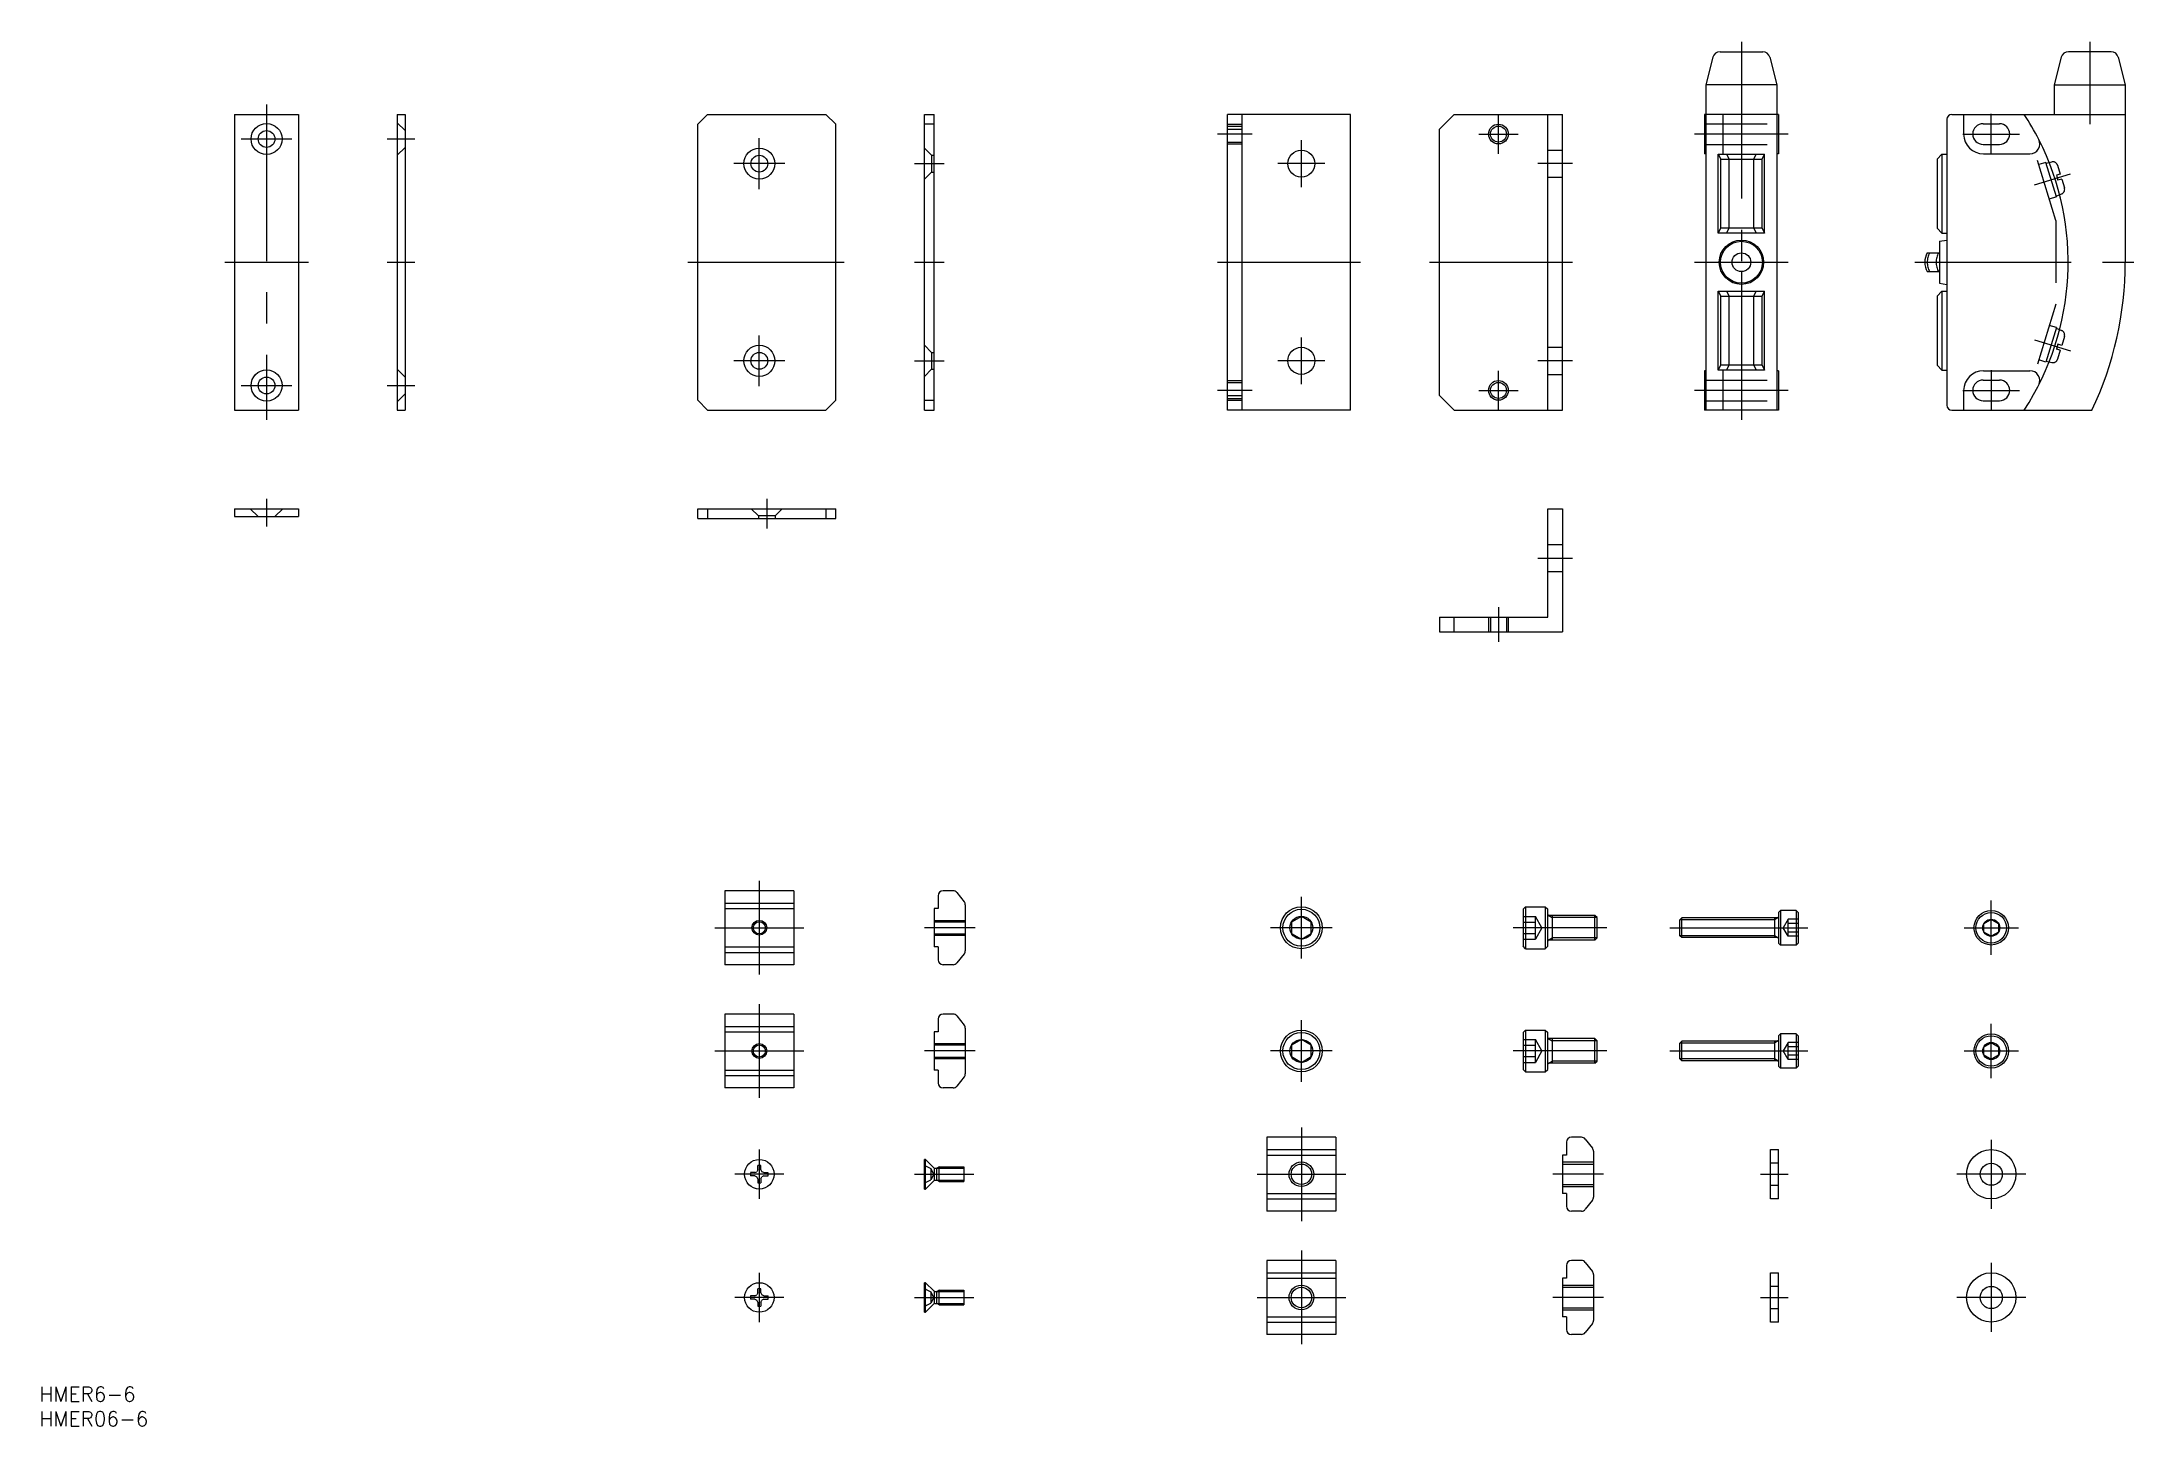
# Model space of a CAD drawing. Extents: x -46 to 379, y -236 to 45.
import ezdxf

# ---------------------------------------------------------------- set-up
doc = ezdxf.new("R2010")
doc.units = 0
for name, pattern in [('CENTER', [50.8, 31.75, -6.35, 6.35, -6.35]), ('DASHED', [19.05, 12.7, -6.35]), ('PHANTOM', [63.5, 31.75, -6.35, 6.35, -6.35, 6.35, -6.35])]:
    doc.linetypes.add(name, pattern=pattern)
doc.layers.get('0').update_dxf_attribs({"linetype": 'CONTINUOUS'})
doc.layers.add('CENTER', color=1, linetype='CENTER')
doc.styles.get("Standard").update_dxf_attribs({"font": 'txt.shx', "height": 3, "bigfont": 'bigfont.shx'})

msp = doc.modelspace()

# ---------------------------------------------------------------- linework, layer by layer
at = {"color": 7, "linetype": 'CONTINUOUS'}
for p, q in [((294.97, 42.7), (303.63, 42.7)), ((374.33, 42.7), (365.67, 42.7)), ((293.51, 41.57), (292.1, 36)), ((305.09, 41.57), (306.5, 36)), ((364.21, 41.57), (362.8, 36)), ((375.79, 41.57), (377.2, 36)), ((292.1, 36), (292.1, -30)), ((306.5, 36), (292.1, 36)), ((306.5, 36), (306.5, -30)), ((362.8, 36), (377.2, 36)), ((362.8, 36), (362.8, 30)), ((377.2, 36), (377.2, 0)), ((-6.5, 30), (-6.5, -30)), ((-6.5, 30), (6.5, 30)), ((6.5, 30), (6.5, -30)), ((26.5, 30), (26.5, -30)), ((26.5, 30), (28.1, 30)), ((28.1, 30), (28.1, -30)), ((87.5, 28), (89.5, 30)), ((89.5, 30), (113.5, 30)), ((113.5, 30), (115.5, 28)), ((133.5, -30), (133.5, 30)), ((133.5, 30), (135.5, 30)), ((135.5, -30), (135.5, 30)), ((195, -30), (195, 30)), ((220, 30), (195, 30)), ((198, -30), (198, 30)), ((220, -30), (220, 30)), ((238, 27), (241, 30)), ((241, 30), (263, 30)), ((260, -30), (260, 30)), ((263, -30), (263, 30)), ((291.8, 30), (291.8, 22)), ((306.8, 30), (291.8, 30)), ((295.5, 30), (295.5, 21.9)), ((306.8, 30), (306.8, 22)), ((342, 30), (377.2, 30)), ((344.4, 30), (344.4, 26)), ((87.5, -28), (87.5, 28)), ((115.5, -28), (115.5, 28)), ((135.5, 28), (133.5, 28)), ((195, 27), (198, 27)), ((238, -27), (238, 27)), ((341, 29), (341, -29)), ((348.35, 28.1), (351.65, 28.1)), ((292.1, 22), (291.8, 22)), ((294.6, 5.9), (294.6, 21.9)), ((294.6, 21.9), (304, 21.9)), ((294.6, 21.9), (295.1, 20.9)), ((296.3, 21.9), (296.8, 20.9)), ((301.8, 20.9), (302.3, 21.9)), ((303.5, 20.9), (304, 21.9)), ((304, 5.9), (304, 21.9)), ((306.8, 22), (306.5, 22)), ((339, 20.9), (340, 21.9)), ((340, 21.9), (340, 5.9)), ((340, 21.9), (341, 21.9)), ((348.35, 23.9), (351.65, 23.9)), ((348.4, 22), (357.85, 22)), ((295.1, 6.9), (295.1, 20.9)), ((295.1, 20.9), (303.5, 20.9)), ((296.8, 6.9), (296.8, 20.9)), ((301.8, 6.9), (301.8, 20.9)), ((303.5, 6.9), (303.5, 20.9)), ((339, 20.9), (339, 6.9)), ((294.6, 5.9), (295.1, 6.9)), ((304, 5.9), (294.6, 5.9)), ((303.5, 6.9), (295.1, 6.9)), ((296.3, 5.9), (296.8, 6.9)), ((299.3, 5.9), (299.3, 1.9)), ((301.8, 6.9), (302.3, 5.9)), ((303.5, 6.9), (304, 5.9)), ((339, 6.9), (340, 5.9)), ((339.5, 4.25), (341, 4.5)), ((339.5, 4.25), (339.5, -4.25)), ((340, 5.9), (341, 5.9)), ((337, 1.9), (339.5, 1.9)), ((299.3, -1.9), (299.3, -5.9)), ((337, -1.9), (339.5, -1.9)), ((294.6, -21.9), (294.6, -5.9)), ((294.6, -5.9), (304, -5.9)), ((294.6, -5.9), (295.1, -6.9)), ((295.1, -6.9), (303.5, -6.9)), ((295.1, -20.9), (295.1, -6.9)), ((296.3, -5.9), (296.8, -6.9)), ((296.8, -20.9), (296.8, -6.9)), ((301.8, -6.9), (302.3, -5.9)), ((301.8, -20.9), (301.8, -6.9)), ((303.5, -6.9), (304, -5.9)), ((303.5, -20.9), (303.5, -6.9)), ((304, -21.9), (304, -5.9)), ((339, -6.9), (340, -5.9)), ((339, -6.9), (339, -20.9)), ((339.5, -4.25), (341, -4.5)), ((340, -5.9), (340, -21.9)), ((340, -5.9), (341, -5.9)), ((294.6, -21.9), (295.1, -20.9)), ((303.5, -20.9), (295.1, -20.9)), ((296.3, -21.9), (296.8, -20.9)), ((301.8, -20.9), (302.3, -21.9)), ((303.5, -20.9), (304, -21.9)), ((339, -20.9), (340, -21.9)), ((291.8, -22), (291.8, -30)), ((292.1, -22), (291.8, -22)), ((304, -21.9), (294.6, -21.9)), ((295.5, -21.9), (295.5, -30)), ((306.8, -22), (306.5, -22)), ((306.8, -22), (306.8, -30)), ((340, -21.9), (341, -21.9)), ((348.35, -23.9), (351.65, -23.9)), ((348.4, -22), (357.85, -22)), ((87.5, -28), (89.5, -30)), ((113.5, -30), (115.5, -28)), ((133.5, -28), (135.5, -28)), ((195, -27), (198, -27)), ((241, -30), (238, -27)), ((344.4, -26), (344.4, -30)), ((348.35, -28.1), (351.65, -28.1)), ((-6.5, -30), (6.5, -30)), ((26.5, -30), (28.1, -30)), ((89.5, -30), (113.5, -30)), ((133.5, -30), (135.5, -30)), ((220, -30), (195, -30)), ((241, -30), (263, -30)), ((306.8, -30), (291.8, -30)), ((342, -30), (370.45, -30)), ((-6.5, -50), (6.5, -50)), ((-6.5, -50), (-6.5, -51.6)), ((6.5, -50), (6.5, -51.6)), ((87.5, -50), (115.5, -50)), ((87.5, -52), (87.5, -50)), ((89.5, -50), (89.5, -52)), ((113.5, -50), (113.5, -52)), ((115.5, -52), (115.5, -50)), ((260, -50), (263, -50)), ((260, -72), (260, -50)), ((263, -50), (263, -75)), ((-6.5, -51.6), (6.5, -51.6)), ((87.5, -52), (115.5, -52)), ((238, -72), (238, -75)), ((238, -72), (260, -72)), ((241, -75), (241, -72)), ((238, -75), (263, -75)), ((107, -127.5), (93, -127.5)), ((93, -127.5), (93, -142.5)), ((93, -130), (107, -130)), ((93, -131.1), (107, -131.1)), ((107, -127.5), (107, -142.5)), ((135.5, -131.1), (135.5, -138.9)), ((136.3, -131.1), (135.5, -131.1)), ((136.3, -128.5), (136.3, -131.1)), ((139.32, -127.5), (137.3, -127.5)), ((140.1, -127.87), (141.58, -129.73)), ((141.8, -130.35), (141.8, -139.65)), ((255.5, -130.75), (255, -131.25)), ((255, -131.25), (255, -138.75)), ((255.5, -130.75), (255.5, -139.25)), ((255.5, -130.75), (259.5, -130.75)), ((259.5, -130.75), (259.5, -139.25)), ((259.5, -130.75), (260, -131.25)), ((260, -138.75), (260, -131.25)), ((306.8, -131.9), (307.2, -131.5)), ((307.2, -131.5), (307.2, -138.5)), ((310.4, -131.5), (307.2, -131.5)), ((310.8, -131.9), (310.4, -131.5)), ((310.4, -131.5), (310.4, -138.5)), ((210, -132.69), (208, -133.85)), ((208, -133.85), (208, -136.15)), ((212, -133.85), (210, -132.69)), ((212, -136.15), (212, -133.85)), ((269.57, -132.5), (260.2, -132.5)), ((260.9, -132.5), (260.9, -137.5)), ((269.57, -137.5), (269.57, -132.5)), ((270, -132.93), (269.57, -132.5)), ((270, -137.07), (270, -132.93)), ((286.8, -133.38), (287.18, -133)), ((286.8, -136.62), (286.8, -133.38)), ((306.6, -133), (287.18, -133)), ((287.18, -137), (287.18, -133)), ((306, -133), (306, -137)), ((306.8, -131.9), (306.8, -138.1)), ((306.8, -131.9), (306.8, -138.1)), ((310.8, -131.9), (310.8, -138.1)), ((348.5, -134.13), (350, -133.27)), ((348.5, -135.87), (348.5, -134.13)), ((350, -136.73), (348.5, -135.87)), ((350, -133.27), (351.5, -134.13)), ((351.5, -135.87), (350, -136.73)), ((351.5, -134.13), (351.5, -135.87)), ((93, -138.9), (107, -138.9)), ((93, -140), (107, -140)), ((136.3, -138.9), (135.5, -138.9)), ((136.3, -138.9), (136.3, -141.5)), ((208, -136.15), (210, -137.31)), ((210, -137.31), (212, -136.15)), ((255.5, -139.25), (255, -138.75)), ((255.5, -139.25), (259.5, -139.25)), ((259.5, -139.25), (260, -138.75)), ((269.57, -137.5), (260.2, -137.5)), ((269.57, -137.5), (270, -137.07)), ((287.18, -137), (286.8, -136.62)), ((306.6, -137), (287.18, -137)), ((307.2, -138.5), (306.8, -138.1)), ((310.4, -138.5), (307.2, -138.5)), ((310.4, -138.5), (310.8, -138.1)), ((107, -142.5), (93, -142.5)), ((139.32, -142.5), (137.3, -142.5)), ((141.58, -140.27), (140.1, -142.12)), ((107, -152.5), (93, -152.5)), ((93, -152.5), (93, -167.5)), ((107, -152.5), (107, -167.5)), ((139.32, -152.5), (137.3, -152.5)), ((140.1, -152.87), (141.58, -154.73)), ((93, -155), (107, -155)), ((93, -156.1), (107, -156.1)), ((136.3, -156.1), (135.5, -156.1)), ((135.5, -156.1), (135.5, -163.9)), ((136.3, -153.5), (136.3, -156.1)), ((141.8, -155.35), (141.8, -164.65)), ((255.5, -155.75), (255, -156.25)), ((255, -156.25), (255, -163.75)), ((255.5, -155.75), (255.5, -164.25)), ((255.5, -155.75), (259.5, -155.75)), ((259.5, -155.75), (260, -156.25)), ((259.5, -155.75), (259.5, -164.25)), ((260, -163.75), (260, -156.25)), ((306.8, -156.9), (307.2, -156.5)), ((306.8, -156.9), (306.8, -163.1)), ((306.8, -156.9), (306.8, -163.1)), ((307.2, -156.5), (307.2, -163.5)), ((310.4, -156.5), (307.2, -156.5)), ((310.4, -156.5), (310.4, -163.5)), ((310.8, -156.9), (310.4, -156.5)), ((310.8, -156.9), (310.8, -163.1)), ((210, -157.69), (208, -158.85)), ((208, -158.85), (208, -161.15)), ((208, -161.15), (210, -162.31)), ((212, -158.85), (210, -157.69)), ((210, -162.31), (212, -161.15)), ((212, -161.15), (212, -158.85)), ((269.57, -157.5), (260.2, -157.5)), ((260.9, -157.5), (260.9, -162.5)), ((269.57, -162.5), (269.57, -157.5)), ((270, -157.93), (269.57, -157.5)), ((270, -162.07), (270, -157.93)), ((286.8, -158.38), (287.18, -158)), ((286.8, -161.62), (286.8, -158.38)), ((306.6, -158), (287.18, -158)), ((287.18, -162), (287.18, -158)), ((306, -158), (306, -162)), ((348.5, -159.13), (350, -158.27)), ((348.5, -160.87), (348.5, -159.13)), ((350, -161.73), (348.5, -160.87)), ((350, -158.27), (351.5, -159.13)), ((351.5, -160.87), (350, -161.73)), ((351.5, -159.13), (351.5, -160.87)), ((93, -163.9), (107, -163.9)), ((93, -165), (107, -165)), ((136.3, -163.9), (135.5, -163.9)), ((136.3, -163.9), (136.3, -166.5)), ((141.58, -165.27), (140.1, -167.12)), ((255.5, -164.25), (255, -163.75)), ((255.5, -164.25), (259.5, -164.25)), ((259.5, -164.25), (260, -163.75)), ((269.57, -162.5), (260.2, -162.5)), ((269.57, -162.5), (270, -162.07)), ((287.18, -162), (286.8, -161.62)), ((306.6, -162), (287.18, -162)), ((307.2, -163.5), (306.8, -163.1)), ((310.4, -163.5), (307.2, -163.5)), ((310.4, -163.5), (310.8, -163.1)), ((107, -167.5), (93, -167.5)), ((139.32, -167.5), (137.3, -167.5)), ((217, -177.5), (203, -177.5)), ((203, -177.5), (203, -192.5)), ((217, -177.5), (217, -192.5)), ((266.82, -177.5), (264.8, -177.5)), ((267.6, -177.88), (269.08, -179.73)), ((133.5, -188), (133.5, -182)), ((133.75, -182), (133.5, -182)), ((133.75, -188), (133.75, -182)), ((135.43, -183.68), (133.75, -182)), ((203, -180), (217, -180)), ((203, -181.1), (217, -181.1)), ((263, -181.1), (263, -188.9)), ((263.8, -181.1), (263, -181.1)), ((263.8, -178.5), (263.8, -181.1)), ((269.3, -180.35), (269.3, -189.65)), ((305.2, -190), (305.2, -180)), ((305.2, -180), (306.8, -180)), ((306.8, -190), (306.8, -180)), ((99.08, -184.67), (98.23, -184.68)), ((99.08, -185.33), (98.23, -185.32)), ((99.08, -184.67), (99.48, -184.48)), ((99.08, -185.33), (99.48, -185.52)), ((99.67, -184.08), (99.48, -184.48)), ((99.67, -185.92), (99.48, -185.52)), ((99.67, -184.08), (99.68, -183.23)), ((99.67, -185.92), (99.68, -186.77)), ((100.33, -184.08), (100.32, -183.23)), ((100.33, -185.92), (100.32, -186.77)), ((100.33, -184.08), (100.52, -184.48)), ((100.33, -185.92), (100.52, -185.52)), ((100.92, -184.67), (100.52, -184.48)), ((100.92, -185.33), (100.52, -185.52)), ((100.92, -184.67), (101.77, -184.68)), ((100.92, -185.33), (101.77, -185.32)), ((135.43, -186.32), (133.75, -188)), ((135.52, -186.23), (135.52, -183.77)), ((135.64, -183.77), (136.05, -183.77)), ((135.64, -186.23), (136.05, -186.23)), ((136.52, -183.5), (136.05, -183.77)), ((136.05, -186.23), (136.05, -183.77)), ((136.52, -186.5), (136.05, -186.23)), ((136.52, -183.5), (141.5, -183.5)), ((136.52, -186.5), (136.52, -183.5)), ((136.52, -186.5), (141.5, -186.5)), ((141.5, -183.5), (141.5, -186.5)), ((133.5, -188), (133.75, -188)), ((203, -188.9), (217, -188.9)), ((203, -190), (217, -190)), ((263.8, -188.9), (263, -188.9)), ((263.8, -188.9), (263.8, -191.5)), ((269.08, -190.27), (267.6, -192.12)), ((306.8, -190), (305.2, -190)), ((217, -192.5), (203, -192.5)), ((266.82, -192.5), (264.8, -192.5)), ((217, -202.5), (203, -202.5)), ((203, -202.5), (203, -217.5)), ((217, -202.5), (217, -217.5)), ((263.8, -203.5), (263.8, -206.1)), ((266.82, -202.5), (264.8, -202.5)), ((267.6, -202.88), (269.08, -204.73)), ((133.5, -213), (133.5, -207)), ((133.75, -207), (133.5, -207)), ((133.75, -213), (133.75, -207)), ((135.43, -208.68), (133.75, -207)), ((203, -205), (217, -205)), ((203, -206.1), (217, -206.1)), ((263, -206.1), (263, -213.9)), ((263.8, -206.1), (263, -206.1)), ((269.3, -205.35), (269.3, -214.65)), ((305.2, -215), (305.2, -205)), ((305.2, -205), (306.8, -205)), ((306.8, -215), (306.8, -205)), ((99.08, -209.67), (98.23, -209.68)), ((99.08, -210.33), (98.23, -210.32)), ((99.08, -209.67), (99.48, -209.48)), ((99.08, -210.33), (99.48, -210.52)), ((99.67, -209.08), (99.48, -209.48)), ((99.67, -210.92), (99.48, -210.52)), ((99.67, -209.08), (99.68, -208.23)), ((99.67, -210.92), (99.68, -211.77)), ((100.33, -209.08), (100.32, -208.23)), ((100.33, -210.92), (100.32, -211.77)), ((100.33, -209.08), (100.52, -209.48)), ((100.33, -210.92), (100.52, -210.52)), ((100.92, -209.67), (100.52, -209.48)), ((100.92, -210.33), (100.52, -210.52)), ((100.92, -209.67), (101.77, -209.68)), ((100.92, -210.33), (101.77, -210.32)), ((135.43, -211.32), (133.75, -213)), ((135.52, -211.23), (135.52, -208.77)), ((135.64, -208.77), (136.05, -208.77)), ((135.64, -211.23), (136.05, -211.23)), ((136.52, -208.5), (136.05, -208.77)), ((136.05, -211.23), (136.05, -208.77)), ((136.52, -211.5), (136.05, -211.23)), ((136.52, -211.5), (136.52, -208.5)), ((136.52, -208.5), (141.5, -208.5)), ((136.52, -211.5), (141.5, -211.5)), ((141.5, -208.5), (141.5, -211.5)), ((133.5, -213), (133.75, -213)), ((203, -213.9), (217, -213.9)), ((203, -215), (217, -215)), ((263.8, -213.9), (263, -213.9)), ((263.8, -213.9), (263.8, -216.5)), ((269.08, -215.27), (267.6, -217.12)), ((306.8, -215), (305.2, -215)), ((217, -217.5), (203, -217.5)), ((266.82, -217.5), (264.8, -217.5))]:
    msp.add_line(p, q, dxfattribs=at)
at = {"color": 3, "linetype": 'DASHED'}
for p, q in [((26.5, 28.3), (28.1, 26.7)), ((195, 28), (198, 28)), ((195, 27.62), (198, 27.62)), ((291.8, 28.1), (306.8, 28.1)), ((26.5, 21.7), (28.1, 23.3)), ((133.5, 23.15), (134.95, 21.7)), ((134.95, 21.7), (135.5, 21.7)), ((134.95, 21.7), (134.95, 18.3)), ((195, 24.38), (198, 24.38)), ((195, 24), (198, 24)), ((260, 22.75), (263, 22.75)), ((291.8, 23.9), (306.8, 23.9)), ((363.1, 8.5), (358.88, 22.31)), ((133.5, 16.85), (134.95, 18.3)), ((134.95, 18.3), (135.5, 18.3)), ((260, 17.25), (263, 17.25)), ((361.08, 20.24), (359.64, 19.8)), ((363.21, 13.26), (361.08, 20.24)), ((361.12, 20.1), (362.29, 20.34)), ((364, 17.87), (363.23, 17.64)), ((363.23, 17.64), (363.54, 16.62)), ((363.45, 19.66), (364, 17.87)), ((363.21, 13.26), (361.78, 12.82)), ((363.17, 13.4), (364.27, 13.85)), ((364.31, 16.86), (363.54, 16.62)), ((364.31, 16.86), (364.86, 15.07)), ((363.1, 8.5), (363.1, -8.5)), ((363.1, -8.5), (358.89, -22.29)), ((133.5, -16.85), (134.95, -18.3)), ((363.21, -13.26), (361.08, -20.24)), ((363.21, -13.26), (361.78, -12.82)), ((363.17, -13.4), (364.27, -13.85)), ((363.54, -16.62), (363.23, -17.64)), ((364.31, -16.86), (363.54, -16.62)), ((364.86, -15.07), (364.31, -16.86)), ((134.95, -18.3), (134.95, -21.7)), ((134.95, -18.3), (135.5, -18.3)), ((260, -17.25), (263, -17.25)), ((361.08, -20.24), (359.64, -19.8)), ((361.12, -20.1), (362.29, -20.34)), ((364, -17.87), (363.23, -17.64)), ((364, -17.87), (363.45, -19.66)), ((26.5, -21.7), (28.1, -23.3)), ((133.5, -23.15), (134.95, -21.7)), ((134.95, -21.7), (135.5, -21.7)), ((195, -24), (198, -24)), ((195, -24.38), (198, -24.38)), ((260, -22.75), (263, -22.75)), ((291.8, -23.9), (306.8, -23.9)), ((26.5, -28.3), (28.1, -26.7)), ((195, -27.62), (198, -27.62)), ((195, -28), (198, -28)), ((291.8, -28.1), (306.8, -28.1)), ((-3.3, -50), (-1.7, -51.6)), ((3.3, -50), (1.7, -51.6)), ((98.35, -50), (99.8, -51.45)), ((104.65, -50), (103.2, -51.45)), ((99.8, -51.45), (99.8, -52)), ((103.2, -51.45), (99.8, -51.45)), ((103.2, -51.45), (103.2, -52)), ((260, -57.25), (263, -57.25)), ((260, -62.75), (263, -62.75)), ((248, -72), (248, -75)), ((248.38, -72), (248.38, -75)), ((251.62, -72), (251.62, -75)), ((252, -72), (252, -75)), ((135.5, -133.5), (141.8, -133.5)), ((135.5, -133.77), (141.8, -133.77)), ((255, -132.69), (257.5, -132.69)), ((255, -133.85), (257.5, -133.85)), ((257.5, -137.31), (257.5, -132.69)), ((258.83, -135), (257.5, -132.69)), ((258.83, -135), (257.5, -137.31)), ((308.8, -133.27), (307.8, -135)), ((308.8, -136.73), (307.8, -135)), ((310.8, -133.27), (308.8, -133.27)), ((308.8, -136.73), (308.8, -133.27)), ((310.8, -134.13), (308.8, -134.13)), ((310.8, -135.87), (308.8, -135.87)), ((135.5, -136.23), (141.8, -136.23)), ((135.5, -136.5), (141.8, -136.5)), ((255, -136.15), (257.5, -136.15)), ((255, -137.31), (257.5, -137.31)), ((310.8, -136.73), (308.8, -136.73)), ((135.5, -158.5), (141.8, -158.5)), ((135.5, -158.77), (141.8, -158.77)), ((135.5, -161.23), (141.8, -161.23)), ((255, -157.69), (257.5, -157.69)), ((255, -158.85), (257.5, -158.85)), ((255, -161.15), (257.5, -161.15)), ((258.83, -160), (257.5, -157.69)), ((257.5, -162.31), (257.5, -157.69)), ((258.83, -160), (257.5, -162.31)), ((308.8, -158.27), (307.8, -160)), ((308.8, -161.73), (307.8, -160)), ((310.8, -158.27), (308.8, -158.27)), ((308.8, -161.73), (308.8, -158.27)), ((310.8, -159.13), (308.8, -159.13)), ((310.8, -160.87), (308.8, -160.87)), ((135.5, -161.5), (141.8, -161.5)), ((255, -162.31), (257.5, -162.31)), ((310.8, -161.73), (308.8, -161.73)), ((263, -182.5), (269.3, -182.5)), ((133.83, -183.37), (134.83, -183.85)), ((133.83, -186.63), (134.83, -186.14)), ((135.43, -185), (134.83, -183.85)), ((134.83, -183.85), (134.83, -186.14)), ((135.43, -185), (134.83, -186.14)), ((263, -182.93), (269.3, -182.93)), ((306.8, -182.75), (305.2, -182.75)), ((263, -187.07), (269.3, -187.07)), ((263, -187.5), (269.3, -187.5)), ((305.2, -187.25), (306.8, -187.25)), ((263, -207.5), (269.3, -207.5)), ((263, -207.93), (269.3, -207.93)), ((306.8, -207.75), (305.2, -207.75)), ((133.83, -208.37), (134.83, -208.85)), ((133.83, -211.63), (134.83, -211.15)), ((135.43, -210), (134.83, -208.85)), ((134.83, -208.85), (134.83, -211.15)), ((135.43, -210), (134.83, -211.15)), ((263, -212.07), (269.3, -212.07)), ((305.2, -212.25), (306.8, -212.25)), ((263, -212.5), (269.3, -212.5))]:
    msp.add_line(p, q, dxfattribs=at)
at = {"color": 3, "linetype": 'CONTINUOUS'}
for p, q in [((260.1, -132.47), (260.9, -132.93)), ((270, -132.93), (260.9, -132.93)), ((306, -133.38), (286.8, -133.38)), ((306.7, -132.97), (306, -133.38)), ((260.1, -137.53), (260.9, -137.07)), ((270, -137.07), (260.9, -137.07)), ((306, -136.62), (286.8, -136.62)), ((306.7, -137.03), (306, -136.62)), ((260.1, -157.47), (260.9, -157.93)), ((270, -157.93), (260.9, -157.93)), ((306, -158.38), (286.8, -158.38)), ((306.7, -157.97), (306, -158.38)), ((260.1, -162.53), (260.9, -162.07)), ((270, -162.07), (260.9, -162.07)), ((306, -161.62), (286.8, -161.62)), ((306.7, -162.03), (306, -161.62)), ((136.05, -183.77), (141.5, -183.77)), ((136.05, -186.23), (141.5, -186.23)), ((136.05, -208.77), (141.5, -208.77)), ((136.05, -211.23), (141.5, -211.23))]:
    msp.add_line(p, q, dxfattribs=at)
at = {"color": 7, "linetype": 'CONTINUOUS'}
for centre, radius in [((0, 25), 3.15), ((0, 25), 1.7), ((250, 26), 1.62), ((100, 20), 3.15), ((100, 20), 1.7), ((210, 20), 2.75), ((299.3, 0), 4.5), ((299.3, 0), 4.25), ((299.3, 0), 1.9), ((100, -20), 3.15), ((100, -20), 1.7), ((210, -20), 2.75), ((0, -25), 3.15), ((0, -25), 1.7), ((250, -26), 1.62), ((210, -135), 4.25), ((210, -135), 3.75), ((350, -135), 3.5), ((100, -135), 1.23), ((210, -135), 2.31), ((350, -135), 3.1), ((350, -135), 1.73), ((210, -160), 4.25), ((210, -160), 3.75), ((350, -160), 3.5), ((350, -160), 3.1), ((100, -160), 1.23), ((210, -160), 2.31), ((350, -160), 1.73), ((100, -185), 3), ((350, -185), 5), ((210, -185), 2.07), ((350, -185), 2.25), ((100, -210), 3), ((210, -210), 2.07), ((350, -210), 5), ((350, -210), 2.25)]:
    msp.add_circle(centre, radius, dxfattribs=at)
at = {"color": 3, "linetype": 'CONTINUOUS'}
for centre, radius in [((250, 26), 2), ((250, -26), 2), ((100, -135), 1.5), ((100, -160), 1.5), ((210, -185), 2.5), ((210, -210), 2.5)]:
    msp.add_circle(centre, radius, dxfattribs=at)
at = {"color": 7, "linetype": 'CONTINUOUS'}
for centre, radius, start, end in [((294.97, 41.2), 1.5, 90, 165.7627), ((303.63, 41.2), 1.5, 14.2373, 90), ((365.67, 41.2), 1.5, 90, 165.7627), ((374.33, 41.2), 1.5, 14.2373, 90), ((342, 29), 1, 90, 180), ((310.6, 0), 55, 26.9254, 33.0557), ((348.4, 26), 4, 180, 270), ((348.35, 26), 2.1, 90, 270), ((351.65, 26), 2.1, 270, 90), ((310.6, 0), 55, 326.9443, 26.9254), ((357.85, 24), 2, 270, 26.9254), ((340.36, 0), 3.86, 150.5129, 209.4871), ((307.2, 0), 70, 334.6231, 0), ((348.4, -26), 4, 90, 180), ((348.35, -26), 2.1, 90, 270), ((351.65, -26), 2.1, 270, 90), ((357.85, -24), 2, 333.0746, 90), ((342, -29), 1, 180, 270), ((137.3, -128.5), 1, 90, 180), ((139.32, -128.5), 1, 38.6598, 90), ((140.8, -130.35), 1, 0, 38.6598), ((260.2, -132.3), 0.2, 180, 270), ((306.6, -132.8), 0.2, 270, 0), ((140.8, -139.65), 1, 321.3402, 0), ((260.2, -137.7), 0.2, 90, 180), ((306.6, -137.2), 0.2, 0, 90), ((137.3, -141.5), 1, 180, 270), ((139.32, -141.5), 1, 270, 321.3402), ((137.3, -153.5), 1, 90, 180), ((139.32, -153.5), 1, 38.6598, 90), ((140.8, -155.35), 1, 0, 38.6598), ((260.2, -157.3), 0.2, 180, 270), ((306.6, -157.8), 0.2, 270, 0), ((140.8, -164.65), 1, 321.3402, 0), ((260.2, -162.7), 0.2, 90, 180), ((306.6, -162.2), 0.2, 0, 90), ((137.3, -166.5), 1, 180, 270), ((139.32, -166.5), 1, 270, 321.3402), ((264.8, -178.5), 1, 90, 180), ((266.82, -178.5), 1, 38.6598, 90), ((268.3, -180.35), 1, 0, 38.6598), ((100, -185), 1.8, 169.8876, 190.1124), ((100, -185), 1.8, 79.8876, 100.1124), ((100, -185), 1.8, 259.8876, 280.1124), ((100, -185), 1.8, 349.8876, 10.1124), ((135.64, -183.47), 0.3, 225, 270), ((135.64, -186.53), 0.3, 90, 135), ((268.3, -189.65), 1, 321.3402, 0), ((264.8, -191.5), 1, 180, 270), ((266.82, -191.5), 1, 270, 321.3402), ((264.8, -203.5), 1, 90, 180), ((266.82, -203.5), 1, 38.6598, 90), ((268.3, -205.35), 1, 0, 38.6598), ((100, -210), 1.8, 169.8876, 190.1124), ((100, -210), 1.8, 79.8876, 100.1124), ((100, -210), 1.8, 259.8876, 280.1124), ((100, -210), 1.8, 349.8876, 10.1124), ((135.64, -208.47), 0.3, 225, 270), ((135.64, -211.53), 0.3, 90, 135), ((264.8, -216.5), 1, 180, 270), ((268.3, -214.65), 1, 321.3402, 0), ((266.82, -216.5), 1, 270, 321.3402)]:
    msp.add_arc(centre, radius, start, end, dxfattribs=at)
at = {"color": 3, "linetype": 'DASHED'}
for centre, radius, start, end in [((362.5, 19.37), 1, 17, 102), ((363.9, 14.78), 1, 291.9998, 17), ((363.9, -14.78), 1, 343, 68), ((362.5, -19.37), 1, 258, 343), ((134.1, -182.83), 0.6, 180, 243.7), ((134.1, -187.17), 0.6, 116.3, 180), ((134.1, -207.83), 0.6, 180, 243.7), ((134.1, -212.17), 0.6, 116.3, 180)]:
    msp.add_arc(centre, radius, start, end, dxfattribs=at)
at = {"color": 3, "linetype": 'PHANTOM'}
for centre in [(340.86, 0), (342.66, 0)]:
    msp.add_arc(centre, 3.86, 150.5129, 209.4871, dxfattribs=at)
at = {"layer": 'CENTER', "color": 1, "linetype": 'CENTER'}
for p, q in [((299.3, 44.7), (299.3, -32)), ((370, 44.7), (370, 28)), ((0, 32), (0, -32)), ((250, 22), (250, 30)), ((350, 21.9), (350, 30.1)), ((200, 26), (193, 26)), ((246, 26), (254, 26)), ((308.8, 26), (289.8, 26)), ((344.25, 26), (355.75, 26)), ((-5.15, 25), (5.15, 25)), ((24.5, 25), (30.1, 25)), ((100, 14.85), (100, 25.15)), ((210, 15.25), (210, 24.75)), ((105.15, 20), (94.85, 20)), ((131.5, 20), (137.5, 20)), ((214.75, 20), (205.25, 20)), ((265, 20), (258, 20)), ((358.8, 15.73), (366.07, 17.95)), ((-8.5, 0), (8.5, 0)), ((24.5, 0), (30.1, 0)), ((193, 0), (222, 0)), ((236, 0), (265, 0)), ((289.8, 0), (308.8, 0)), ((334.5, 0), (379.2, 0)), ((85.5, 0), (117.5, 0)), ((131.5, 0), (137.5, 0)), ((100, -25.15), (100, -14.85)), ((210, -24.75), (210, -15.25)), ((358.8, -15.73), (366.07, -17.95)), ((105.15, -20), (94.85, -20)), ((131.5, -20), (137.5, -20)), ((214.75, -20), (205.25, -20)), ((265, -20), (258, -20)), ((-5.15, -25), (5.15, -25)), ((24.5, -25), (30.1, -25)), ((250, -30), (250, -22)), ((350, -21.9), (350, -30.1)), ((200, -26), (193, -26)), ((246, -26), (254, -26)), ((308.8, -26), (289.8, -26)), ((344.25, -26), (355.75, -26)), ((0, -48), (0, -53.6)), ((101.5, -48), (101.5, -54)), ((258, -60), (265, -60)), ((250, -70), (250, -77)), ((100, -125.5), (100, -144.5)), ((210, -141.25), (210, -128.75)), ((350, -140.5), (350, -129.5)), ((91, -135), (109, -135)), ((143.8, -135), (133.5, -135)), ((216.25, -135), (203.75, -135)), ((272, -135), (253, -135)), ((284.8, -135), (312.8, -135)), ((344.5, -135), (355.5, -135)), ((100, -150.5), (100, -169.5)), ((210, -166.25), (210, -153.75)), ((350, -165.5), (350, -154.5)), ((91, -160), (109, -160)), ((143.8, -160), (133.5, -160)), ((216.25, -160), (203.75, -160)), ((272, -160), (253, -160)), ((284.8, -160), (312.8, -160)), ((344.5, -160), (355.5, -160)), ((210, -175.5), (210, -194.5)), ((350, -178), (350, -192)), ((100, -180), (100, -190)), ((105, -185), (95, -185)), ((131.5, -185), (143.5, -185)), ((201, -185), (219, -185)), ((271.3, -185), (261, -185)), ((303.2, -185), (308.8, -185)), ((357, -185), (343, -185)), ((210, -200.5), (210, -219.5)), ((350, -203), (350, -217)), ((100, -205), (100, -215)), ((105, -210), (95, -210)), ((131.5, -210), (143.5, -210)), ((201, -210), (219, -210)), ((271.3, -210), (261, -210)), ((303.2, -210), (308.8, -210)), ((357, -210), (343, -210))]:
    msp.add_line(p, q, dxfattribs=at)

# ---------------------------------------------------------------- texts
at = {"color": 7, "linetype": 'CONTINUOUS'}
for s, p in [('HMER6-6', (-46.11, -231.1)), ('HMER06-6', (-46.11, -236.1))]:
    msp.add_text(s, height=3, dxfattribs=at).set_placement(p)

doc.saveas('drawing.dxf')
